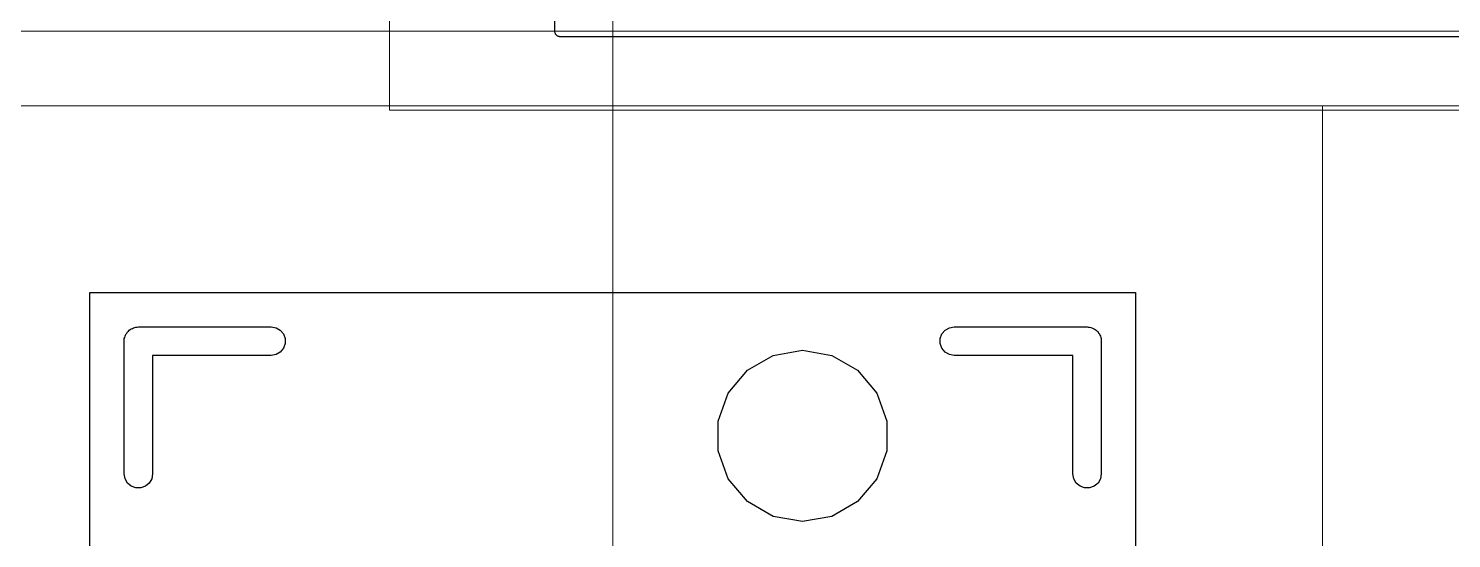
# Model space of a CAD drawing. Header units: millimetres. Extents: x 24 to 200, y 24 to 188.
# Drawn here: x 112.2 to 131.25, y 140.33 to 147.16 of the extents above; entities that cross this region are included whole.
import ezdxf

# ---------------------------------------------------------------- set-up
doc = ezdxf.new("R2010")
doc.units = ezdxf.units.MM
for name, color, linetype in [('3_SwitchPlate', 6, 'Continuous'), ('5_左天板', 1, 'Continuous'), ('6_右天板', 230, 'Continuous'), ('7_PCBサンプル', 7, 'Continuous')]:
    doc.layers.add(name, color=color, linetype=linetype)
doc.layers.add('補助線', color=4, linetype='Continuous', lineweight=5, transparency=0.5)

# ---------------------------------------------------------------- blocks, each defined once
blk = doc.blocks.new('hhskb2-F.SilkS')
at = {"layer": '7_PCBサンプル'}
for p, q in [((106.225, -39.5), (106.225, -21.5)), ((106.226, -39.5065), (106.225, -39.5)), ((106.226, -39.513), (106.226, -39.5065)), ((106.228, -39.5192), (106.226, -39.513)), ((106.23, -39.5257), (106.228, -39.5192)), ((106.233, -39.5313), (106.23, -39.5257)), ((106.235, -39.5375), (106.233, -39.5313)), ((106.239, -39.5425), (106.235, -39.5375)), ((106.243, -39.5482), (106.239, -39.5425)), ((106.248, -39.5524), (106.243, -39.5482)), ((106.252, -39.5575), (106.248, -39.5524)), ((106.257, -39.5607), (106.252, -39.5575)), ((106.262, -39.565), (106.257, -39.5607)), ((106.269, -39.5672), (106.262, -39.565)), ((106.274, -39.5705), (106.269, -39.5672)), ((106.281, -39.5716), (106.274, -39.5705)), ((106.287, -39.5739), (106.281, -39.5716)), ((106.294, -39.5739), (106.287, -39.5739)), ((106.3, -39.575), (106.294, -39.5739)), ((154.3, -39.575), (106.3, -39.575)), ((100.462, -43.6169), (100.468, -43.6013)), ((100.462, -43.6336), (100.462, -43.6169)), ((100.468, -43.6013), (100.471, -43.5848)), ((100.471, -43.5848), (100.479, -43.5704)), ((100.479, -43.5704), (100.485, -43.5547)), ((100.485, -43.5547), (100.496, -43.542)), ((100.496, -43.542), (100.504, -43.5275)), ((100.504, -43.5275), (100.517, -43.5168)), ((100.517, -43.5168), (100.528, -43.5041)), ((100.528, -43.5041), (100.542, -43.4957)), ((100.542, -43.4957), (100.555, -43.485)), ((100.555, -43.485), (100.57, -43.4793)), ((100.57, -43.4793), (100.585, -43.471)), ((100.585, -43.471), (100.601, -43.4681)), ((100.601, -43.4681), (100.617, -43.4624)), ((100.617, -43.4624), (100.634, -43.4624)), ((100.634, -43.4624), (100.65, -43.4595)), ((100.65, -43.4595), (102.428, -43.4595)), ((102.428, -43.4595), (102.493, -43.471)), ((102.493, -43.471), (102.55, -43.5041)), ((102.55, -43.5041), (102.593, -43.5547)), ((102.593, -43.5547), (102.616, -43.6169)), ((102.616, -43.6169), (102.616, -43.6831)), ((111.384, -43.6169), (111.407, -43.5547)), ((111.384, -43.6831), (111.384, -43.6169)), ((111.407, -43.5547), (111.45, -43.5041)), ((111.45, -43.5041), (111.507, -43.471)), ((111.507, -43.471), (111.572, -43.4595)), ((111.572, -43.4595), (113.35, -43.4595)), ((113.35, -43.4595), (113.366, -43.4624)), ((113.366, -43.4624), (113.383, -43.4624)), ((113.383, -43.4624), (113.399, -43.4681)), ((113.399, -43.4681), (113.415, -43.471)), ((113.415, -43.471), (113.43, -43.4793)), ((113.43, -43.4793), (113.445, -43.485)), ((113.445, -43.485), (113.458, -43.4957)), ((113.458, -43.4957), (113.472, -43.5041)), ((113.472, -43.5041), (113.483, -43.5168)), ((113.483, -43.5168), (113.496, -43.5275)), ((113.496, -43.5275), (113.504, -43.542)), ((113.504, -43.542), (113.515, -43.5547)), ((113.515, -43.5547), (113.521, -43.5704)), ((113.521, -43.5704), (113.529, -43.5848)), ((113.529, -43.5848), (113.532, -43.6013)), ((113.532, -43.6013), (113.538, -43.6169)), ((113.538, -43.6169), (113.538, -43.6336)), ((100.459, -43.65), (100.462, -43.6336)), ((100.459, -45.428), (100.459, -43.65)), ((102.55, -43.7959), (102.493, -43.829)), ((102.593, -43.7452), (102.55, -43.7959)), ((102.616, -43.6831), (102.593, -43.7452)), ((109.148, -43.8418), (109.54, -43.7726)), ((109.54, -43.7726), (109.932, -43.8418)), ((111.407, -43.7452), (111.384, -43.6831)), ((111.45, -43.7959), (111.407, -43.7452)), ((111.507, -43.829), (111.45, -43.7959)), ((113.538, -43.6336), (113.54, -43.65)), ((113.54, -43.65), (113.54, -45.428)), ((102.428, -43.8405), (100.84, -43.8405)), ((100.84, -43.8405), (100.84, -45.428)), ((102.493, -43.829), (102.428, -43.8405)), ((108.802, -44.0411), (109.148, -43.8418)), ((109.932, -43.8418), (110.278, -44.0411)), ((111.572, -43.8405), (111.507, -43.829)), ((113.159, -43.8405), (111.572, -43.8405)), ((113.159, -45.428), (113.159, -43.8405)), ((108.546, -44.3463), (108.802, -44.0411)), ((110.278, -44.0411), (110.534, -44.3463)), ((108.41, -44.7208), (108.546, -44.3463)), ((110.534, -44.3463), (110.67, -44.7208)), ((108.41, -45.1192), (108.41, -44.7208)), ((110.67, -44.7208), (110.67, -45.1192)), ((108.546, -45.4937), (108.41, -45.1192)), ((110.67, -45.1192), (110.534, -45.4937)), ((100.471, -45.4932), (100.459, -45.428)), ((100.504, -45.5505), (100.471, -45.4932)), ((100.829, -45.4932), (100.796, -45.5505)), ((100.84, -45.428), (100.829, -45.4932)), ((108.802, -45.7989), (108.546, -45.4937)), ((110.534, -45.4937), (110.278, -45.7989)), ((113.171, -45.4932), (113.159, -45.428)), ((113.204, -45.5505), (113.171, -45.4932)), ((113.529, -45.4932), (113.496, -45.5505)), ((113.54, -45.428), (113.529, -45.4932)), ((100.555, -45.593), (100.504, -45.5505)), ((100.617, -45.6156), (100.555, -45.593)), ((100.683, -45.6156), (100.617, -45.6156)), ((100.745, -45.593), (100.683, -45.6156)), ((100.796, -45.5505), (100.745, -45.593)), ((113.255, -45.593), (113.204, -45.5505)), ((113.317, -45.6156), (113.255, -45.593)), ((113.383, -45.6156), (113.317, -45.6156)), ((113.445, -45.593), (113.383, -45.6156)), ((113.496, -45.5505), (113.445, -45.593)), ((109.148, -45.9982), (108.802, -45.7989)), ((110.278, -45.7989), (109.932, -45.9982)), ((109.54, -46.0674), (109.148, -45.9982)), ((109.932, -45.9982), (109.54, -46.0674))]:
    blk.add_line(p, q, dxfattribs=at)

msp = doc.modelspace()

# ---------------------------------------------------------------- linework, layer by layer
at = {"layer": '3_SwitchPlate', "lineweight": 5, "transparency": 33554687}
msp.add_lwpolyline([(111.743, 148.569), (87.058, 148.569), (87.058, 177.7), (45.355, 177.7, 0.414214), (39.355, 171.7), (39.355, 45.35, 0.414214), (45.355, 39.35), (173.699, 39.35, 0.414214), (179.699, 45.35), (179.699, 146.067), (117.037, 146.067), (117.037, 166.345), (179.699, 166.345), (179.699, 171.7, 0.414214), (173.699, 177.7), (111.743, 177.7)], format="xyb", close=True, dxfattribs=at)
at = {"layer": '3_SwitchPlate'}
msp.add_lwpolyline([(113.025, 129.625), (113.025, 143.625), (127.025, 143.625), (127.025, 129.625)], close=True, dxfattribs=at)
at = {"layer": '5_左天板', "lineweight": 5, "transparency": 33554687}
msp.add_lwpolyline([(52.525, 147.125), (52.525, 69.125), (100.025, 69.125), (100.025, 50.125), (168.525, 50.125), (168.525, 147.125)], close=True, dxfattribs=at)
at = {"layer": '6_右天板', "lineweight": 5, "transparency": 33554687}
msp.add_lwpolyline([(110.525, 50.125), (52.525, 50.125), (52.525, 69.125), (52.525, 147.125), (168.525, 147.125), (168.525, 69.125), (121.025, 69.125), (121.025, 50.125), (100.025, 50.125)], dxfattribs=at)
at = {"layer": '7_PCBサンプル', "lineweight": 5, "transparency": 33554687}
for points in [[(110.525, 127.125), (110.525, 146.125), (129.525, 146.125), (129.525, 127.125)], [(129.525, 127.125), (129.525, 146.125), (148.525, 146.125), (148.525, 127.125)]]:
    msp.add_lwpolyline(points, close=True, dxfattribs=at)
at = {"layer": '補助線'}
msp.add_line((120.025, 171.2), (120.025, 69.882), dxfattribs=at)
at = {"layer": '補助線', "lineweight": 5, "transparency": 33554687}
msp.add_line((200.177, 147.125), (37.584, 147.125), dxfattribs=at)

# ---------------------------------------------------------------- block references
msp.add_blockref('hhskb2-F.SilkS', (13.025, 186.625))

doc.saveas('drawing.dxf')
